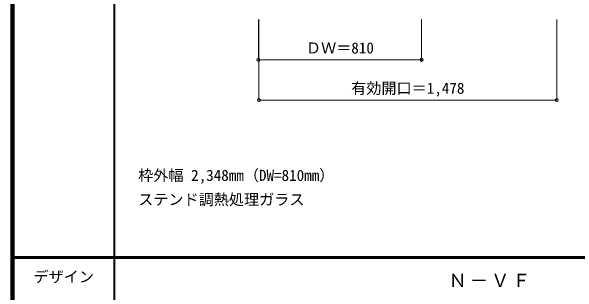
# Model space of a CAD drawing. Units: millimetres, scale not verified. Extents: x -6000 to 5700, y -4307 to 4260.
# Drawn here: x -6000 to -3189, y 12 to 1409 of the extents above; entities that cross this region are included whole.
import ezdxf
from ezdxf.enums import TextEntityAlignment as Align

# ---------------------------------------------------------------- set-up
doc = ezdxf.new("R2010")
doc.units = ezdxf.units.MM
doc.header["$LTSCALE"] = 30
doc.header["$PDMODE"] = 32
doc.header["$PDSIZE"] = 15
doc.layers.add('0-A_文字', color=7, linetype='Continuous')
doc.layers.add('F-A_文字', color=7, linetype='Continuous')
doc.layers.add('0-B_寸法', color=7, linetype='Continuous', lineweight=9)
doc.layers.add('F-1_枠', color=6, linetype='Continuous', lineweight=40)
doc.styles.add('ＭＳ ゴシック', font='')
doc.styles.get('ＭＳ ゴシック').set_extended_font_data('MS Gothic')

msp = doc.modelspace()

# ---------------------------------------------------------------- linework, layer by layer
at = {"layer": '0-B_寸法', "color": 4}
for p, q in [((-4773.67, 1168), (-4773.67, 1368)), ((-4770.67, 968), (-4770.67, 1368)), ((-3963.67, 1168), (-3963.67, 1368)), ((-3963.67, 1168), (-4773.67, 1168))]:
    msp.add_line(p, q, dxfattribs=at)
msp.add_lwpolyline([(-4770.67, 968), (-3292.67, 968), (-3292.67, 1368)], dxfattribs=at)
at = {"layer": '0-B_寸法'}
for p in [(-4773.67, 1168), (-3963.67, 1168), (-4770.67, 968), (-3292.67, 968)]:
    msp.add_point(p, dxfattribs=at)
at = {"layer": 'F-1_枠'}
for p, q in [((-6000, 4175), (-6000, -4205)), ((-5995, 4175), (-5995, -4205)), ((-5990, 4175), (-5990, -4205)), ((-5490, 4175), (-5490, -3790)), ((-6000, 190.5), (5700, 190.5)), ((-6000, 187.5), (5700, 187.5)), ((-6000, 184.5), (5700, 184.5))]:
    msp.add_line(p, q, dxfattribs=at)

# ---------------------------------------------------------------- texts
at = {"layer": '0-A_文字', "style": 'ＭＳ ゴシック'}
for s, p in [('枠外幅 2,348mm（DW=810mm）', (-5370, 550.5)), ('ステンド調熱処理ガラス', (-5370, 430.5))]:
    msp.add_text(s, height=54.99, dxfattribs=at).set_placement(p, align=Align.BOTTOM_LEFT)
at = {"layer": '0-A_文字', "insert": (-3829.17, 39.5), "char_height": 65.98, "attachment_point": 7, "style": 'ＭＳ ゴシック'}
msp.add_mtext('\\T1.17;Ｎ－ＶＦ', dxfattribs=at)
at = {"layer": '0-B_寸法', "style": 'ＭＳ ゴシック'}
for s, p in [('ＤＷ＝810', (-4537.42, 1183)), ('有効開口＝1,478', (-4312.92, 983))]:
    msp.add_text(s, height=54.99, dxfattribs=at).set_placement(p, align=Align.BOTTOM_LEFT)
at = {"layer": 'F-A_文字', "style": 'ＭＳ ゴシック'}
msp.add_text('デザイン', height=54.99, dxfattribs=at).set_placement((-5890, 47), align=Align.BOTTOM_LEFT)

doc.saveas('drawing.dxf')
